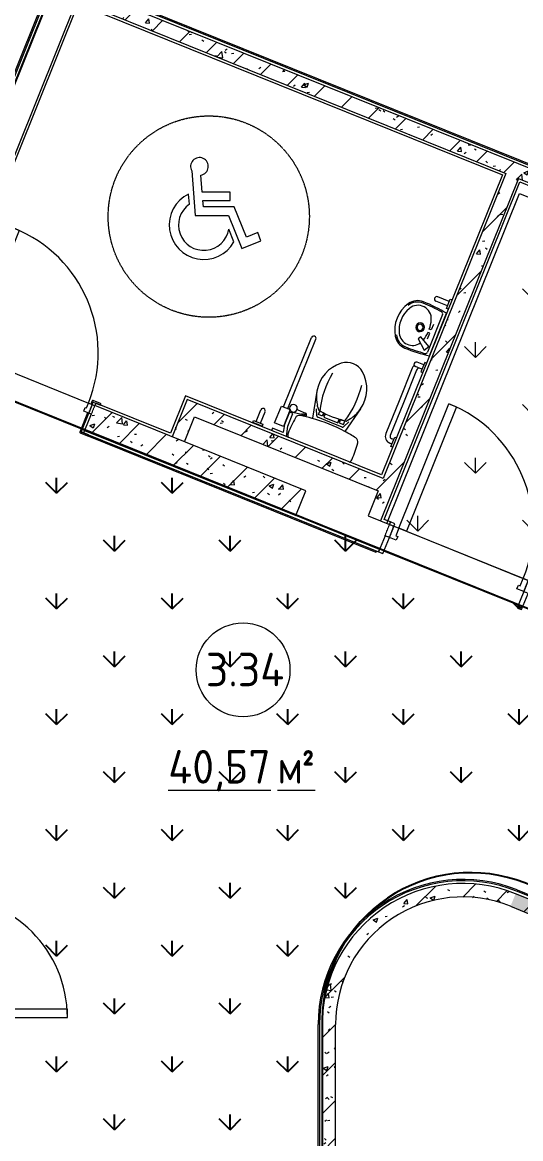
# Model space of a CAD drawing. Header units: millimetres. Extents: x -584918 to 2941280, y 3000189 to 4229862.
# Drawn here: x -437569 to -433852, y 4040997 to 4049313 of the extents above; entities that cross this region are included whole.
import ezdxf

# ---------------------------------------------------------------- set-up
doc = ezdxf.new("R2010")
doc.units = ezdxf.units.MM
doc.linetypes.add('ASVP_Невидимые', pattern=[5, 3, -2])
doc.linetypes.add('ASVP_Штриховая_ш3 п1_5', pattern=[4.5, 3, -1.5])
for name, color, linetype, lineweight in [('Генплан', 7, 'Continuous', 0), ('Двери', 7, 'Continuous', 0), ('Линии', 7, 'Continuous', 0), ('Марки помещений', 7, 'Continuous', 0), ('Обобщенные модели', 7, 'Continuous', 0), ('Перекрытие', 7, 'Continuous', 0), ('Сантехника', 7, 'Continuous', 0), ('Стены внутренние', 7, 'Continuous', 0), ('Стены несущие', 7, 'Continuous', 0), ('Стены отделка', 7, 'Continuous', 0), ('экспертиза условные обозначения', 1, 'Continuous', 0)]:
    doc.layers.add(name, color=color, linetype=linetype, lineweight=lineweight)
doc.styles.add('GOST Common_2', font='', dxfattribs={"height": 500})
doc.styles.add('GOST Common_3', font='', dxfattribs={"width": 0.9, "height": 500})
doc.styles.get('GOST Common_2').set_extended_font_data('GOST Common')
doc.styles.get('GOST Common_3').set_extended_font_data('GOST Common')
pattern_1 = [(45, (-440814.02, 4025236.82), (-141.4214, 141.4214), [])]
pattern_2 = [(50, (-440814.02, 4025236.82), (364.368, -31.8783), [38.1, -419.1]), (355, (-440814.02, 4025236.8), (-70.486, 382.1133), [30.48, -335.28]), (100.451, (-440783.66, 4025234.16), (293.885, 350.2334), [32.38, -356.18]), (46.184, (-440814, 4025338.4), (542.1585, -84.086), [57.15, -628.65]), (96.636, (-440768.84, 4025331.4), (474.805, 494.855), [48.57, -534.27]), (351.184, (-440814, 4025338.4), (474.81, 494.85), [45.72, -502.92]), (21, (-440763.22, 4025313.02), (303.2285, -204.5305), [38.1, -419.1]), (326, (-440763.22, 4025313), (123.604, 368.376), [30.48, -335.28]), (71.451, (-440737.95, 4025295.97), (426.834, 163.8427), [32.38, -356.18]), (37.5, (-440814.02, 4025236.82), (6.17665, 169.11015), [16.764, -314.452, 16.764, -323.596, -336.55]), (37.5, (-440814.02, 4025236.82), (6.17665, 169.11015), [-671.576, 16.764, -319.786]), (7.5, (-440814.02, 4025236.82), (133.6389, 200.3615), [16.764, -177.292, 16.764, -306.832, -128.27]), (7.5, (-440814.02, 4025236.82), (133.6389, 200.3615), [-517.652, 16.764, -111.506]), (327.5, (-440927.3, 4025236.82), (271.1818, -11.45836), [16.764, -110.236, 16.764, -379.476, -525.78]), (327.5, (-440927.3, 4025236.82), (271.1818, -11.45836), [-523.24, 16.764, -509.016]), (317.5, (-440978.1, 4025236.82), (296.2585, 50.8528), [16.764, -148.336, 16.764, -246.38, -373.38]), (317.5, (-440978.1, 4025236.82), (296.2585, 50.8528), [-428.244, 16.764, -356.616])]

# ---------------------------------------------------------------- blocks, each defined once
blk = doc.blocks.new('ASVP_ДверьПротивопожарнаяСтальная_1 полотно - EI30 1000х2000h_полотно_ Г Пр _925 в свету_-7790708-АР Этаж 03')
at = {"layer": 'Двери', "lineweight": 18}
for p, q in [((-500, 1100), (-440, 1100)), ((-500, 100), (-500, 1100)), ((-440, 1100), (-440, 100)), ((-540, 100), (-500, 100)), ((-540, 10), (-540, 100)), ((-440, 100), (-500, 100)), ((-500, 100), (-500, 40)), ((500, 100), (540, 100)), ((500, 40), (500, 100)), ((540, 100), (540, 10)), ((-485, 10), (-540, 10)), ((-500, 40), (-485, 40)), ((-485, 40), (-485, 10)), ((485, 40), (500, 40)), ((485, 10), (485, 40)), ((540, 10), (485, 10))]:
    blk.add_line(p, q, dxfattribs=at)
at = {"layer": 'Двери', "linetype": 'ASVP_Невидимые', "lineweight": 18}
for p, q in [((-575, 100), (-540, 100)), ((-575, 10), (-575, 100)), ((-540, 100), (-540, 10)), ((540, 100), (575, 100)), ((540, 10), (540, 100)), ((575, 100), (575, 10)), ((-540, 10), (-575, 10)), ((575, 10), (540, 10))]:
    blk.add_line(p, q, dxfattribs=at)
at = {"layer": 'Двери'}
blk.add_arc((-500, 100), 1000, 0, 90, dxfattribs=at)
blk = doc.blocks.new('ASVP_ДверьПротивопожарнаяСтальная_2 полотна - EI15 1370х2000h_полотна_ Г Л _1250 в свету_-6392377-АР Этаж 03')
at = {"layer": 'Двери', "lineweight": 18}
for p, q in [((685, 1000), (625, 1000)), ((625, 1000), (625, 100)), ((685, 100), (685, 1000)), ((-685, 570), (-625, 570)), ((-685, 100), (-685, 570)), ((-625, 570), (-625, 100)), ((-725, 100), (-685, 100)), ((-725, 10), (-725, 100)), ((-625, 100), (-685, 100)), ((-685, 100), (-685, 40)), ((625, 100), (685, 100)), ((725, 100), (685, 100)), ((685, 100), (685, 40)), ((725, 10), (725, 100)), ((-670, 10), (-725, 10)), ((-685, 40), (-670, 40)), ((-670, 40), (-670, 10)), ((685, 40), (670, 40)), ((670, 40), (670, 10)), ((670, 10), (725, 10))]:
    blk.add_line(p, q, dxfattribs=at)
at = {"layer": 'Двери', "linetype": 'ASVP_Невидимые', "lineweight": 18}
for p, q in [((-750, 100), (-725, 100)), ((-750, 10), (-750, 100)), ((-725, 100), (-725, 10)), ((750, 100), (725, 100)), ((725, 100), (725, 10)), ((750, 10), (750, 100)), ((-725, 10), (-750, 10)), ((725, 10), (750, 10))]:
    blk.add_line(p, q, dxfattribs=at)
at = {"layer": 'Двери'}
for centre, radius, start, end in [((685, 100), 900, 90, 180), ((-685, 100), 470, 360, 90)]:
    blk.add_arc(centre, radius, start, end, dxfattribs=at)
blk = doc.blocks.new('ASVP_ДверьДеревянная_1 полотно - Санузел 1000х2000h_полотно_ Г Пр _950 в свету_-7790712-АР Этаж 03')
at = {"layer": 'Двери', "lineweight": 18}
for p, q in [((-500, 1100), (-460, 1100)), ((-500, 100), (-500, 1100)), ((-460, 1100), (-460, 100)), ((-530, 100), (-500, 100)), ((-530, 30), (-530, 100)), ((-460, 100), (-500, 100)), ((-500, 100), (-500, 60)), ((500, 100), (530, 100)), ((500, 60), (500, 100)), ((530, 100), (530, 30)), ((-490, 30), (-530, 30)), ((-500, 60), (-490, 60)), ((-490, 60), (-490, 30)), ((490, 60), (500, 60)), ((490, 30), (490, 60)), ((530, 30), (490, 30))]:
    blk.add_line(p, q, dxfattribs=at)
at = {"layer": 'Двери', "linetype": 'ASVP_Невидимые', "lineweight": 18}
for p, q in [((-550, 100), (-530, 100)), ((-550, 30), (-550, 100)), ((-530, 100), (-530, 30)), ((530, 100), (550, 100)), ((530, 30), (530, 100)), ((550, 100), (550, 30)), ((-530, 30), (-550, 30)), ((550, 30), (530, 30))]:
    blk.add_line(p, q, dxfattribs=at)
at = {"layer": 'Двери'}
blk.add_arc((-500, 100), 1000, 0, 90, dxfattribs=at)
blk = doc.blocks.new('ASVP_НАЛИЧНИК МДФ_Двери - Наличник дверной МДФ-7487796-АР Этаж 03')
at = {"layer": 'Обобщенные модели'}
h = blk.add_hatch(dxfattribs=at)
h.set_pattern_fill('FP_8', color=256, style=0, pattern_type=2)
h.set_pattern_definition([(238.819, (4970.72, -20429.885), (847.5705, 1239.66265), [208.25, -1874.25]), (228.514, (5249.21, -20452.37), (-230.6308, -541.9905), [465.661, -465.661]), (220.384, (5327.05, -20645.53), (-616.941, -697.6711), [263.418, -1053.671])])
h.paths.add_polyline_path([(585, -10), (589, -7.5), (590, -5), (590, 0), (530, 0), (530, 150), (520, 150), (520, -5), (521.5, -8.5), (525, -10), (562.1, -10)])
h.paths.add_polyline_path([(-525, -10), (-521.5, -8.5), (-520, -5), (-520, 150), (-530, 150), (-531, 0), (-590, 0), (-590, -5), (-587.5, -9), (-585, -10), (-526.4, -10)])
for p, q in [((-530, 150), (-530, -1)), ((-520, -5), (-520, 150)), ((520, 150), (520, -5)), ((530, -1), (530, 150)), ((-531, 0), (-590, 0)), ((-590, 0), (-590, -5)), ((-531, -1), (-531, 0)), ((590, 0), (531, 0)), ((531, 0), (531, -1)), ((590, -5), (590, 0)), ((-585, -10), (-525, -10)), ((-530, -1), (-531, -1)), ((525, -10), (585, -10)), ((531, -1), (530, -1))]:
    blk.add_line(p, q, dxfattribs=at)
for centre, start, end in [((-585, -5), 180, 270), ((-525, -5), 270, 360), ((525, -5), 180, 270), ((585, -5), 270, 360)]:
    blk.add_arc(centre, 5, start, end, dxfattribs=at)
blk = doc.blocks.new('ASVP_НАЛИЧНИК МДФ_Двери - Наличник дверной МДФ-7487790-АР Этаж 03')
at = {"layer": 'Обобщенные модели'}
for p, q in [((-531, 0), (-590, 0)), ((-590, 0), (-590, -5)), ((-531, -1), (-531, 0)), ((-530, 20), (-530, -1)), ((-520, -5), (-520, 20)), ((520, 20), (520, -5)), ((530, -1), (530, 20)), ((590, 0), (531, 0)), ((531, 0), (531, -1)), ((590, -5), (590, 0)), ((-585, -10), (-525, -10)), ((-530, -1), (-531, -1)), ((525, -10), (585, -10)), ((531, -1), (530, -1))]:
    blk.add_line(p, q, dxfattribs=at)
for centre, start, end in [((-585, -5), 180, 270), ((-525, -5), 270, 360), ((525, -5), 180, 270), ((585, -5), 270, 360)]:
    blk.add_arc(centre, 5, start, end, dxfattribs=at)
blk = doc.blocks.new('Обозначения для МГН - Зона безорасности 1300х900-2751930-АР Этаж 03')
at = {"layer": 'Генплан'}
for p, q in [((-51.2, 288.2), (-25.9, -44)), ((26.2, 130), (16.5, 256.7)), ((-69.7, 40.4), (-75.4, 116.3)), ((235.2, 130), (26.2, 130)), ((235.2, 68.3), (235.2, 130)), ((34.5, 21.1), (30.9, 68.3)), ((30.9, 68.3), (235.2, 68.3)), ((264.8, 21.1), (34.5, 21.1)), ((356.7, -204.7), (264.8, 21.1)), ((-25.9, -44), (221, -44)), ((221, -44), (320.7, -289.2)), ((262.8, -239.5), (224.1, -144.4)), ((320.7, -289.2), (463.1, -232.3)), ((442, -170.6), (356.7, -204.7)), ((463.1, -232.3), (442, -170.6))]:
    blk.add_line(p, q, dxfattribs=at)
for centre, radius, start, end in [((5.6, 321.9), 66, 279.52961, 210.67771), ((37.7, -114.8), 257.3, 116.09402, 331.00806), ((37.7, -114.8), 188.7, 124.68421, 350.97943)]:
    blk.add_arc(centre, radius, start, end, dxfattribs=at)
blk = doc.blocks.new('ASVP_2D_Комплект_С_У_МГН - Комплект_С_У_МГН_2D-6245429-АР Этаж 03')
at = {"layer": 'Сантехника'}
for p, q in [((764.8, 0), (784.5, -75.1)), ((784.5, -75.1), (784.5, -177.9)), ((800.4, -19.8), (885.1, -19.8)), ((812.2, -79.1), (800.4, -19.8)), ((812.2, -177.9), (812.2, -79.1)), ((814.9, -197.1), (814.9, -61.7)), ((814.9, -61.7), (885.1, -61.7)), ((885.1, -19.8), (885.1, 0)), ((885.1, -61.7), (885.1, -197.1)), ((962.5, -4.3), (1037.5, -4.3)), ((962.5, -19.3), (962.5, -4.3)), ((962.5, -4.3), (1037.5, -4.3)), ((962.5, -19.3), (962.5, -4.3)), ((1037.5, -19.3), (962.5, -19.3)), ((1037.5, -19.3), (962.5, -19.3)), ((982.5, -19.3), (982.5, -112.4)), ((1017.5, -19.3), (1017.5, -112.4)), ((1037.5, -4.3), (1037.5, -19.3)), ((1037.5, -4.3), (1037.5, -19.3)), ((0, -222.5), (15, -222.5)), ((15, -222.5), (15, -297.5)), ((15, -242.5), (30.5, -242.5)), ((329.6, -398.6), (374.8, -197.2)), ((398.1, -227.1), (375.9, -275.7)), ((405.1, -242.4), (405.1, -268.1)), ((438.1, -242.4), (405.1, -242.4)), ((407.1, -221), (504.9, -221)), ((438.1, -268.1), (438.1, -242.4)), ((448.1, -238.9), (448.1, -267.3)), ((561.7, -238.9), (448.1, -238.9)), ((504.9, -221), (602.5, -221)), ((561.7, -265.9), (561.7, -238.9)), ((572.5, -242.4), (605.5, -242.4)), ((572.5, -268.1), (572.5, -242.4)), ((605.5, -242.4), (605.5, -268.1)), ((611.9, -227.2), (634, -275.7)), ((681, -398.6), (636.4, -200)), ((718.9, -194.6), (684.3, -200.3)), ((760, -215.7), (699.2, -214.6)), ((790.5, -186.9), (723, -198.1)), ((784.5, -177.9), (812.2, -177.9)), ((885.1, -197.1), (814.9, -197.1)), ((832.5, -197.1), (832.5, -754.5)), ((867.5, -197.1), (867.5, -754.4)), ((15, -297.5), (0, -297.5)), ((15, -277.5), (30.7, -277.5)), ((51, -560), (51, -297.5)), ((86, -560), (86, -297.5)), ((388.9, -279.5), (371.7, -303.5)), ((405.1, -268.1), (438.1, -268.1)), ((438.1, -250.1), (438.1, -268.1)), ((448.1, -250.1), (438.1, -250.1)), ((448.1, -267.3), (448.1, -250.1)), ((561.7, -266.3), (561.7, -265.9)), ((562.5, -250.1), (572.5, -250.1)), ((562.5, -267.3), (562.5, -250.1)), ((572.5, -250.1), (572.5, -268.1)), ((605.5, -268.1), (572.5, -268.1)), ((633.8, -295.5), (619.5, -276.3)), ((51, -822.5), (51, -560)), ((86, -822.5), (86, -560)), ((15, -822.5), (0, -822.5)), ((15, -822.5), (0, -822.5)), ((15, -897.5), (15, -822.5)), ((15, -897.5), (15, -822.5)), ((0, -897.5), (15, -897.5)), ((0, -897.5), (15, -897.5)), ((15, -842.5), (68.2, -842.5)), ((15, -877.5), (68.5, -877.5)), ((0.5, -1298.1), (0.5, -956.3)), ((0.5, -956.3), (0.5, -1298.1)), ((24.6, -1277.8), (24.6, -976.7)), ((53.7, -981.2), (30.5, -1020.4)), ((127.2, -1042.4), (53.7, -981.2)), ((30.5, -1020.4), (113.7, -1064.4)), ((60.8, -1069.2), (60.8, -1114.3)), ((113.7, -1064.4), (127.2, -1042.4)), ((60.8, -1114.3), (76.3, -1114.3)), ((60.8, -1140.2), (76.3, -1140.2)), ((60.8, -1185.3), (60.8, -1140.2)), ((0, -1332), (15, -1332)), ((0, -1332), (15, -1332)), ((15, -1407), (0, -1407)), ((15, -1407), (0, -1407)), ((15, -1332), (15, -1407)), ((15, -1332), (15, -1407)), ((15, -1352), (108.1, -1352)), ((15, -1387), (108.1, -1387))]:
    blk.add_line(p, q, dxfattribs=at)
for centre, radius, start, end in [((752.5, -2), 2, 36.90032, 93.29185), ((291.2, -26.9), 43.4, 143.10079, 181.02168), ((1397.8, -27.6), 1150, 180.00006, 186.33095), ((258.1, -2), 2, 93.30414, 143.10191), ((719.4, -26.9), 43.4, 358.97832, 36.89921), ((-387.2, -27.6), 1150, 353.65214, 359.99985), ((288.6, -150.7), 34, 186.33086, 259.2904), ((722.4, -151.1), 33.5, 280.72705, 353.65091), ((1000, -112.9), 17.5, 180, 0), ((31, -297.5), 55, 0, 90.56773), ((505.3, 995), 1200, 259.2904, 263.7586), ((372.2, -199.6), 2, 344.81296, 83.64291), ((505.3, 995), 1200, 263.7587, 276.18326), ((407.2, -231), 10, 90.76871, 156.50049), ((602.6, -231), 10, 22.39563, 90.76871), ((638.4, -199.6), 2, 96.3568, 192.65223), ((505.3, 995), 1200, 276.35786, 280.72705), ((701.3, -197.4), 17.3, 189.61791, 262.90358), ((694.6, -152.7), 51.5, 262.49264, 296.27998), ((722, -195.1), 3.14, 170.29111, 288.34793), ((760.7, -222.7), 7.04, 10.55427, 95.40179), ((795.6, -215.4), 28.6, 90, 270), ((795.6, -215.4), 28.6, 270, 90), ((31, -297.5), 20, 0, 90.94148), ((585.8, -456.1), 262.5, 148.90769, 167.27041), ((746.3, -552.9), 450, 146.35021, 148.90765), ((1079.4, -457), 700, 164.6366, 188.95779), ((404.8, -291.6), 20, 96.85185, 142.76929), ((514.2, -1190.8), 925.9, 84.29585, 96.934), ((604.2, -289.4), 20, 37.78172, 84.12311), ((-68.2, -457), 700, 351.04679, 15.53357), ((745.3, -230.4), 129.1, 210.28702, 213.88154), ((264.3, -552.9), 450, 31.09234, 33.83178), ((424.8, -456.1), 262.5, 12.72959, 31.09231), ((585.8, -456.1), 262.5, 167.27041, 230.82881), ((424.8, -456.1), 262.5, 309.15026, 12.72959), ((505.3, -555), 135, 230.78118, 309.17816), ((31, -822.5), 20, 270, 0), ((31, -822.5), 55, 333.52854, 0), ((850, -754.5), 17.5, 180, 0.43312), ((68.5, -860), 17.5, 270, 91.00648), ((192.6, -2169.5), 1228.3, 89.99822, 98.99923), ((40.7, -976.7), 16, 97.19751, 180), ((192.6, -2212.2), 1260.8, 90.00577, 97.01393), ((184.2, -1073.7), 100, 28.50271, 147.33571), ((192.6, -1059.3), 107.9, 28.20984, 90.08047), ((192.6, -1059.3), 118, 32.46373, 89.99822), ((192.6, -1059.3), 118, 32.46373, 89.99822), ((85.8, -1127.2), 244.7, 327.53617, 32.46383), ((85.8, -1127.2), 244.7, 327.53617, 32.46383), ((355, -1127.2), 279, 163.97084, 177.33566), ((85.8, -1127.2), 212, 331.46577, 28.52505), ((355, -1127.2), 279, 182.66262, 197.4189), ((145.1, -1127.6), 32.5, 90, 270), ((145.1, -1127.6), 23, 90, 270), ((145.1, -1127.6), 32.5, 270, 90), ((145.1, -1127.6), 23, 270, 90), ((184.2, -1180.8), 100, 197.45843, 331.47783), ((192.6, -1195.2), 107.9, 269.91953, 331.79016), ((192.6, -85), 1228.3, 260.99934, 270.00178), ((192.6, -85), 1228.3, 260.99934, 270.00178), ((40.7, -1277.8), 16, 180, 262.98843), ((192.6, -42.3), 1260.8, 262.98732, 269.99423), ((192.6, -1195.2), 118, 270.00178, 327.53624), ((192.6, -1195.2), 118, 270.00178, 327.53624), ((108.6, -1369.5), 17.5, 270, 90)]:
    blk.add_arc(centre, radius, start, end, dxfattribs=at)
blk = doc.blocks.new('ASVP_ОТКОС_Оштукатуривание дверного откоса - Оштукатуривание дверного откоса-5867985-АР Этаж 03')
at = {"layer": 'Обобщенные модели'}
for p, q in [((-575, 130), (-575, 0)), ((-540, 0), (-540, 130)), ((540, 130), (540, 0)), ((575, 0), (575, 130)), ((-575, 0), (-540, 0)), ((540, 0), (575, 0))]:
    blk.add_line(p, q, dxfattribs=at)
blk = doc.blocks.new('ASVP_ОТКОС_Оштукатуривание дверного откоса - Оштукатуривание дверного откоса-6302083-АР Этаж 03')
at = {"layer": 'Обобщенные модели'}
for p, q in [((-575, 20), (-575, 0)), ((-540, 0), (-540, 20)), ((540, 20), (540, 0)), ((575, 0), (575, 20)), ((-575, 0), (-540, 0)), ((540, 0), (575, 0))]:
    blk.add_line(p, q, dxfattribs=at)
blk = doc.blocks.new('ASVP_Марка_Помещение_ДваЗначения - Номер Площадь-685795-АР Этаж 03')
at = {"layer": 'Марки помещений'}
blk.add_circle((0, 0), 3.5, dxfattribs=at)

msp = doc.modelspace()

# ---------------------------------------------------------------- hatches: boundary and pattern name
at = {"layer": 'Стены внутренние'}
h = msp.add_hatch(dxfattribs=at)
h.set_pattern_fill('FP_4', color=256, style=0, pattern_type=2)
h.set_pattern_definition(pattern_1)
h.paths.add_polyline_path([(-431690.201, 4047272.164), (-431652.823, 4047364.916), (-437217.937, 4049607.574), (-437255.314, 4049514.822), (-431716.227, 4047282.652)])
h = msp.add_hatch(dxfattribs=at)
h.set_pattern_fill('FP_5', color=256, style=0, pattern_type=2)
h.set_pattern_definition(pattern_2)
h.paths.add_polyline_path([(-431690.201, 4047272.164), (-431652.823, 4047364.916), (-437217.937, 4049607.574), (-437255.314, 4049514.822), (-431716.227, 4047282.652)])
h = msp.add_hatch(dxfattribs=at)
h.set_pattern_fill('FP_4', color=256, style=0, pattern_type=2)
h.set_pattern_definition(pattern_1)
h.paths.add_polyline_path([(-434897.755, 4045599.861), (-433869.87, 4048150.538), (-433962.622, 4048187.916), (-434990.507, 4045637.239), (-434905.212, 4045602.866)])
h = msp.add_hatch(dxfattribs=at)
h.set_pattern_fill('FP_5', color=256, style=0, pattern_type=2)
h.set_pattern_definition(pattern_2)
h.paths.add_polyline_path([(-434897.755, 4045599.861), (-433869.87, 4048150.538), (-433962.622, 4048187.916), (-434990.507, 4045637.239), (-434905.212, 4045602.866)])
h = msp.add_hatch(dxfattribs=at)
h.set_pattern_fill('FP_4', color=256, style=0, pattern_type=2)
h.set_pattern_definition(pattern_1)
h.paths.add_polyline_path([(-435529.022, 4045638.623), (-435454.266, 4045824.127), (-437029.286, 4046458.836), (-437104.041, 4046273.333), (-436093.053, 4045865.92)])
h.paths.add_polyline_path([(-438124.312, 4046684.487), (-438049.557, 4046869.99), (-438190.447, 4046926.767), (-438265.202, 4046741.263), (-438131.787, 4046687.499)])
h = msp.add_hatch(dxfattribs=at)
h.set_pattern_fill('FP_5', color=256, style=0, pattern_type=2)
h.set_pattern_definition(pattern_2)
h.paths.add_polyline_path([(-435529.022, 4045638.623), (-435454.266, 4045824.127), (-437029.286, 4046458.836), (-437104.041, 4046273.333), (-436093.053, 4045865.92)])
h.paths.add_polyline_path([(-438124.312, 4046684.487), (-438049.557, 4046869.99), (-438190.447, 4046926.767), (-438265.202, 4046741.263), (-438131.787, 4046687.499)])
h = msp.add_hatch(dxfattribs=at)
h.set_pattern_fill('FP_4', color=256, style=0, pattern_type=2)
h.set_pattern_definition(pattern_1)
h.paths.add_polyline_path([(-436359.511, 4046188.927), (-436247.378, 4046467.183), (-436340.13, 4046504.56), (-436452.263, 4046226.305)])
h = msp.add_hatch(dxfattribs=at)
h.set_pattern_fill('FP_5', color=256, style=0, pattern_type=2)
h.set_pattern_definition(pattern_2)
h.paths.add_polyline_path([(-436359.511, 4046188.927), (-436247.378, 4046467.183), (-436340.13, 4046504.56), (-436452.263, 4046226.305)])
h = msp.add_hatch(dxfattribs=at)
h.set_pattern_fill('FP_4', color=256, style=0, pattern_type=2)
h.set_pattern_definition(pattern_1)
h.paths.add_polyline_path([(-434915.752, 4045822.743), (-434878.374, 4045915.495), (-436247.378, 4046467.183), (-436284.755, 4046374.431), (-434919.568, 4045824.281)])
h = msp.add_hatch(dxfattribs=at)
h.set_pattern_fill('FP_5', color=256, style=0, pattern_type=2)
h.set_pattern_definition(pattern_2)
h.paths.add_polyline_path([(-434915.752, 4045822.743), (-434878.374, 4045915.495), (-436247.378, 4046467.183), (-436284.755, 4046374.431), (-434919.568, 4045824.281)])
h = msp.add_hatch(dxfattribs=at)
h.set_pattern_fill('FP_4', color=256, style=0, pattern_type=2)
h.set_pattern_definition(pattern_1)
h.paths.add_polyline_path([(-435233.121, 4041848.201), (-435226.853, 4041957.148), (-435208.132, 4042064.657), (-435177.206, 4042169.31), (-435130.743, 4042276.299), (-435080.524, 4042364.58), (-435016.045, 4042452.62), (-434941.894, 4042532.685), (-434859.05, 4042603.717), (-434768.607, 4042664.781), (-434669.428, 4042715.957), (-434561.381, 4042756.056), (-434464.021, 4042780.818), (-434355.874, 4042795.411), (-434246.767, 4042797.505), (-434138.14, 4042787.073), (-434031.426, 4042764.252), (-433928.033, 4042729.344), (-433890.656, 4042822.096), (-433998.473, 4042858.882), (-434109.641, 4042883.771), (-434222.851, 4042896.47), (-434340.17, 4042896.47), (-434453.238, 4042884.155), (-434566.681, 4042858.888), (-434676.787, 4042821.171), (-434772.928, 4042776.957), (-434870.663, 4042718.428), (-434961.481, 4042649.654), (-435044.314, 4042571.447), (-435118.188, 4042484.726), (-435182.231, 4042390.512), (-435235.69, 4042289.915), (-435277.937, 4042184.118), (-435310.069, 4042064.657), (-435327.202, 4041957.148), (-435333.121, 4041848.201), (-435308.474, 4041848.201)])
h = msp.add_hatch(dxfattribs=at)
h.set_pattern_fill('FP_5', color=256, style=0, pattern_type=2)
h.set_pattern_definition(pattern_2)
h.paths.add_polyline_path([(-435233.121, 4041848.201), (-435226.853, 4041957.148), (-435208.132, 4042064.657), (-435177.206, 4042169.31), (-435130.743, 4042276.299), (-435080.524, 4042364.58), (-435016.045, 4042452.62), (-434941.894, 4042532.685), (-434859.05, 4042603.717), (-434768.607, 4042664.781), (-434669.428, 4042715.957), (-434561.381, 4042756.056), (-434464.021, 4042780.818), (-434355.874, 4042795.411), (-434246.767, 4042797.505), (-434138.14, 4042787.073), (-434031.426, 4042764.252), (-433928.033, 4042729.344), (-433890.656, 4042822.096), (-433998.473, 4042858.882), (-434109.641, 4042883.771), (-434222.851, 4042896.47), (-434340.17, 4042896.47), (-434453.238, 4042884.155), (-434566.681, 4042858.888), (-434676.787, 4042821.171), (-434772.928, 4042776.957), (-434870.663, 4042718.428), (-434961.481, 4042649.654), (-435044.314, 4042571.447), (-435118.188, 4042484.726), (-435182.231, 4042390.512), (-435235.69, 4042289.915), (-435277.937, 4042184.118), (-435310.069, 4042064.657), (-435327.202, 4041957.148), (-435333.121, 4041848.201), (-435308.474, 4041848.201)])
h = msp.add_hatch(dxfattribs=at)
h.set_pattern_fill('FP_4', color=256, style=0, pattern_type=2)
h.set_pattern_definition(pattern_1)
h.paths.add_polyline_path([(-424801.809, 4039051.612), (-424764.432, 4039144.364), (-433890.656, 4042822.096), (-433928.033, 4042729.344), (-424887.513, 4039086.149)])
h = msp.add_hatch(dxfattribs=at)
h.set_pattern_fill('FP_5', color=256, style=0, pattern_type=2)
h.set_pattern_definition(pattern_2)
h.paths.add_polyline_path([(-424801.809, 4039051.612), (-424764.432, 4039144.364), (-433890.656, 4042822.096), (-433928.033, 4042729.344), (-424887.513, 4039086.149)])
h = msp.add_hatch(dxfattribs=at)
h.set_pattern_fill('FP_4', color=256, style=0, pattern_type=2)
h.set_pattern_definition(pattern_1)
h.paths.add_polyline_path([(-435233.121, 4039986.149), (-435233.121, 4041848.201), (-435333.121, 4041848.201), (-435333.121, 4039986.149)])
h = msp.add_hatch(dxfattribs=at)
h.set_pattern_fill('FP_5', color=256, style=0, pattern_type=2)
h.set_pattern_definition(pattern_2)
h.paths.add_polyline_path([(-435233.121, 4039986.149), (-435233.121, 4041848.201), (-435333.121, 4041848.201), (-435333.121, 4039986.149)])
at = {"layer": 'экспертиза условные обозначения', "lineweight": -3}
h = msp.add_hatch(dxfattribs=at)
h.set_pattern_fill('GRASS', color=3, scale=24)
h.set_pattern_definition([(90, (-441193.04, 3779846), (-431.0523, 431.0523), [114.3, -747.8046]), (45, (-441193.04, 3779846), (-431.0523, 431.0523), [114.3, -495.3]), (135, (-441193.04, 3779846), (-431.0523, -431.0523), [114.3, -495.3])])
edge = h.paths.add_edge_path()
edge.add_line((-445679.162, 4047680.628), (-445018.622, 4049468.181))
edge.add_line((-445018.622, 4049468.181), (-439841.984, 4047376.683))
edge.add_line((-439841.984, 4047376.683), (-437786.215, 4052478.037))
edge.add_line((-437786.215, 4052478.037), (-436394.937, 4051917.372))
edge.add_line((-436394.937, 4051917.372), (-438448.837, 4046820.656))
edge.add_line((-438448.837, 4046820.656), (-431775.339, 4044131.336))
edge.add_line((-431775.339, 4044131.336), (-432485.514, 4042369.05))
edge.add_line((-432485.514, 4042369.05), (-433821.967, 4042902.23))
edge.add_arc((-434225.652, 4041870.898), 1107.523, 68.623549, 179.4277519)
edge.add_line((-435333.121, 4041881.959), (-435333.121, 4039986.149))
edge.add_line((-435333.121, 4039986.149), (-438083.121, 4039986.149))
edge.add_line((-438083.121, 4039986.149), (-438083.121, 4044619.411))
edge.add_line((-438083.121, 4044619.411), (-441018.582, 4045807.749))
edge.add_line((-441018.582, 4045807.749), (-445679.162, 4047680.628))
at = {"layer": 'экспертиза условные обозначения'}
h = msp.add_hatch(dxfattribs=at)
h.set_pattern_fill('GRASS', color=4, scale=24)
h.set_pattern_definition([(90, (-520400.44, 3484724), (-431.0523, 431.0523), [114.3, -747.8046]), (45, (-520400.44, 3484724), (-431.0523, 431.0523), [114.3, -495.3]), (135, (-520400.44, 3484724), (-431.0523, -431.0523), [114.3, -495.3])])
h.paths.add_polyline_path([(-433860.872, 4048039.098), (-431727.578, 4047179.412), (-432718.086, 4044721.487), (-434851.379, 4045581.172)])

# ---------------------------------------------------------------- linework, layer by layer
at = {"layer": 'Линии', "linetype": 'ASVP_Штриховая_ш3 п1_5'}
msp.add_circle((-436178.525, 4047866.33), 750, dxfattribs=at)
at = {"layer": 'Перекрытие'}
for p, q in [((-437966.08, 4046836.35), (-437075.662, 4046477.525)), ((-437131.867, 4046284.546), (-438096.486, 4046673.273)), ((-437104.041, 4046273.333), (-437122.591, 4046280.808)), ((-434705.241, 4045522.281), (-433833.373, 4045170.931)), ((-433871.028, 4044970.477), (-434872.748, 4045374.155))]:
    msp.add_line(p, q, dxfattribs=at)
at = {"layer": 'Стены внутренние'}
for p, q in [((-438489.745, 4046799.406), (-437316.087, 4049711.816)), ((-437178.898, 4049624.186), (-430649.165, 4046992.801)), ((-437078.154, 4046230.556), (-437076.285, 4046235.194)), ((-434930.338, 4045365.018), (-437078.154, 4046230.556)), ((-434930.338, 4045365.018), (-434926.6, 4045374.293)), ((-433879.442, 4042849.922), (-432471.808, 4042282.666)), ((-435363.121, 4040016.149), (-435363.121, 4041848.201))]:
    msp.add_line(p, q, dxfattribs=at)
msp.add_arc((-434283.121, 4041848.201), 1080, 68.0513009, 180, dxfattribs=at)
at = {"layer": 'Стены несущие'}
for p, q in [((-430632.552, 4046953.762), (-437310.688, 4049644.951)), ((-437255.314, 4049514.822), (-433962.622, 4048187.916)), ((-433962.622, 4048187.916), (-434878.374, 4045915.495)), ((-433869.87, 4048150.538), (-434897.755, 4045599.861)), ((-433869.87, 4048150.538), (-431690.201, 4047272.164)), ((-435454.266, 4045824.127), (-437029.286, 4046458.836)), ((-436340.13, 4046504.56), (-436452.263, 4046226.305)), ((-434878.374, 4045915.495), (-436340.13, 4046504.56)), ((-437055.45, 4046393.91), (-437104.041, 4046273.333)), ((-436359.511, 4046188.927), (-436284.755, 4046374.431)), ((-436284.755, 4046374.431), (-434915.752, 4045822.743)), ((-437104.041, 4046273.333), (-435529.022, 4045638.623)), ((-435529.022, 4045638.623), (-435454.266, 4045824.127)), ((-434915.752, 4045822.743), (-434990.507, 4045637.239)), ((-434990.507, 4045637.239), (-434897.755, 4045599.861)), ((-424764.432, 4039144.364), (-433890.656, 4042822.096)), ((-433928.033, 4042729.344), (-433783.121, 4042670.946)), ((-435333.121, 4041848.201), (-435333.121, 4039986.149)), ((-435233.121, 4039986.149), (-435233.121, 4041848.201))]:
    msp.add_line(p, q, dxfattribs=at)
for radius in [1050, 950]:
    msp.add_arc((-434283.121, 4041848.201), radius, 68.0513009, 180, dxfattribs=at)
at = {"layer": 'Стены отделка'}
for p, q in [((-437291.861, 4049745.179), (-438476.732, 4046804.944)), ((-438450.706, 4046816.019), (-437310.688, 4049644.951)), ((-430643.627, 4046979.788), (-437191.911, 4049618.648)), ((-437162.562, 4049477.444), (-438190.447, 4046926.767)), ((-438164.421, 4046937.842), (-437151.487, 4049451.418)), ((-437151.487, 4049451.418), (-433988.648, 4048176.841)), ((-433988.648, 4048176.841), (-434889.449, 4045941.521)), ((-434871.729, 4045610.936), (-433858.795, 4048124.512)), ((-433858.795, 4048124.512), (-431716.227, 4047261.089)), ((-436351.205, 4046530.586), (-436463.337, 4046252.331)), ((-434889.449, 4045941.521), (-436351.205, 4046530.586)), ((-437021.81, 4046477.387), (-437029.286, 4046458.836)), ((-436463.337, 4046252.331), (-437021.81, 4046477.387)), ((-437104.041, 4046273.333), (-437111.517, 4046254.782)), ((-437111.517, 4046254.782), (-434912.687, 4045368.687)), ((-434905.212, 4045387.237), (-435529.022, 4045638.623)), ((-434897.755, 4045599.861), (-434830.456, 4045572.741)), ((-434822.981, 4045591.291), (-434871.729, 4045610.936)), ((-434830.456, 4045572.741), (-434822.981, 4045591.291)), ((-434912.687, 4045368.687), (-434905.212, 4045387.237)), ((-432461.633, 4042267.784), (-433883.18, 4042840.646)), ((-435353.121, 4041848.201), (-435353.121, 4040006.149)), ((-435333.121, 4039986.149), (-435333.121, 4041848.201))]:
    msp.add_line(p, q, dxfattribs=at)
for radius in [1070, 1050]:
    msp.add_arc((-434283.121, 4041848.201), radius, 68.0513009, 180, dxfattribs=at)
at = {"layer": 'экспертиза условные обозначения', "color": 3, "lineweight": -3}
msp.add_lwpolyline([(-445679.162, 4047680.628), (-445018.622, 4049468.181), (-439841.984, 4047376.683), (-437786.215, 4052478.037), (-436394.937, 4051917.372), (-438448.837, 4046820.656), (-431775.339, 4044131.336), (-432485.514, 4042369.05), (-433821.967, 4042902.23, 0.52503513), (-435333.121, 4041881.959), (-435333.121, 4039986.149), (-438083.121, 4039986.149), (-438083.121, 4044619.411), (-441018.582, 4045807.749), (-445679.162, 4047680.628)], format="xyb", dxfattribs=at)
at = {"layer": 'экспертиза условные обозначения', "color": 4}
msp.add_lwpolyline([(-433860.872, 4048039.098), (-431727.578, 4047179.412), (-432718.086, 4044721.487), (-434851.379, 4045581.172), (-433860.872, 4048039.098)], dxfattribs=at)

# ---------------------------------------------------------------- block references
at = {"layer": 'Генплан'}
msp.add_blockref('Обозначения для МГН - Зона безорасности 1300х900-2751930-АР Этаж 03', (-436253.489, 4047918.19), dxfattribs=at)
at = {"layer": 'Двери'}
for name, p, rotation in [('ASVP_ДверьДеревянная_1 полотно - Санузел 1000х2000h_полотно_ Г Пр _950 в свету_-7790712-АР Этаж 03', (-437576.799, 4046571.661), 338.0513009164578), ('ASVP_ДверьПротивопожарнаяСтальная_1 полотно - EI30 1000х2000h_полотно_ Г Пр _925 в свету_-7790708-АР Этаж 03', (-434334.511, 4045265.068), 338.0513009164578), ('ASVP_ДверьПротивопожарнаяСтальная_2 полотна - EI15 1370х2000h_полотна_ Г Л _1250 в свету_-6392377-АР Этаж 03', (-438233.121, 4042586.149), 270.0000000000475)]:
    msp.add_blockref(name, p, dxfattribs=dict(at, rotation=rotation))
at = {"layer": 'Марки помещений', "xscale": 99.99999999999993, "yscale": 99.99999999999993, "zscale": 99.99999999999993}
msp.add_blockref('ASVP_Марка_Помещение_ДваЗначения - Номер Площадь-685795-АР Этаж 03', (-435922.862, 4044489.387), dxfattribs=at)
at = {"layer": 'Обобщенные модели'}
for name, p, rotation in [('ASVP_НАЛИЧНИК МДФ_Двери - Наличник дверной МДФ-7487790-АР Этаж 03', (-437531.946, 4046682.964), 158.0513009164576), ('ASVP_НАЛИЧНИК МДФ_Двери - Наличник дверной МДФ-7487796-АР Этаж 03', (-437621.652, 4046460.359), 338.0513009164578), ('ASVP_ОТКОС_Оштукатуривание дверного откоса - Оштукатуривание дверного откоса-6302083-АР Этаж 03', (-434289.657, 4045376.37), 158.0513009164576), ('ASVP_ОТКОС_Оштукатуривание дверного откоса - Оштукатуривание дверного откоса-5867985-АР Этаж 03', (-434379.364, 4045153.765), 338.0513009164578)]:
    msp.add_blockref(name, p, dxfattribs=dict(at, rotation=rotation))
at = {"layer": 'Сантехника', "rotation": 158.0513009164574}
msp.add_blockref('ASVP_2D_Комплект_С_У_МГН - Комплект_С_У_МГН_2D-6245429-АР Этаж 03', (-434889.449, 4045941.521), dxfattribs=at)

# ---------------------------------------------------------------- texts
at = {"layer": 'Марки помещений', "char_height": 250, "attachment_point": 1}
for s, insert, width, style in [('3.34', (-436200.52, 4044617.112), 685.44281, 'GOST Common_2'), ('\\L40,57 ', (-436481.306, 4043892.582), 988.48069, 'GOST Common_2'), ('\\L\\fGOST Common|b0|i0|c238|p34|;\\W.9;\\L²', (-435487.134, 4043892.582), 165.94931, 'GOST Common_3'), ('\\L\\fGOST Common|b0|i0|c204|p34|;\\W.9;\\Lм', (-435665.728, 4043892.582), 216.45562, 'GOST Common_2')]:
    msp.add_mtext(s, dxfattribs=dict(at, insert=insert, width=width, style=style))

doc.saveas('drawing.dxf')
